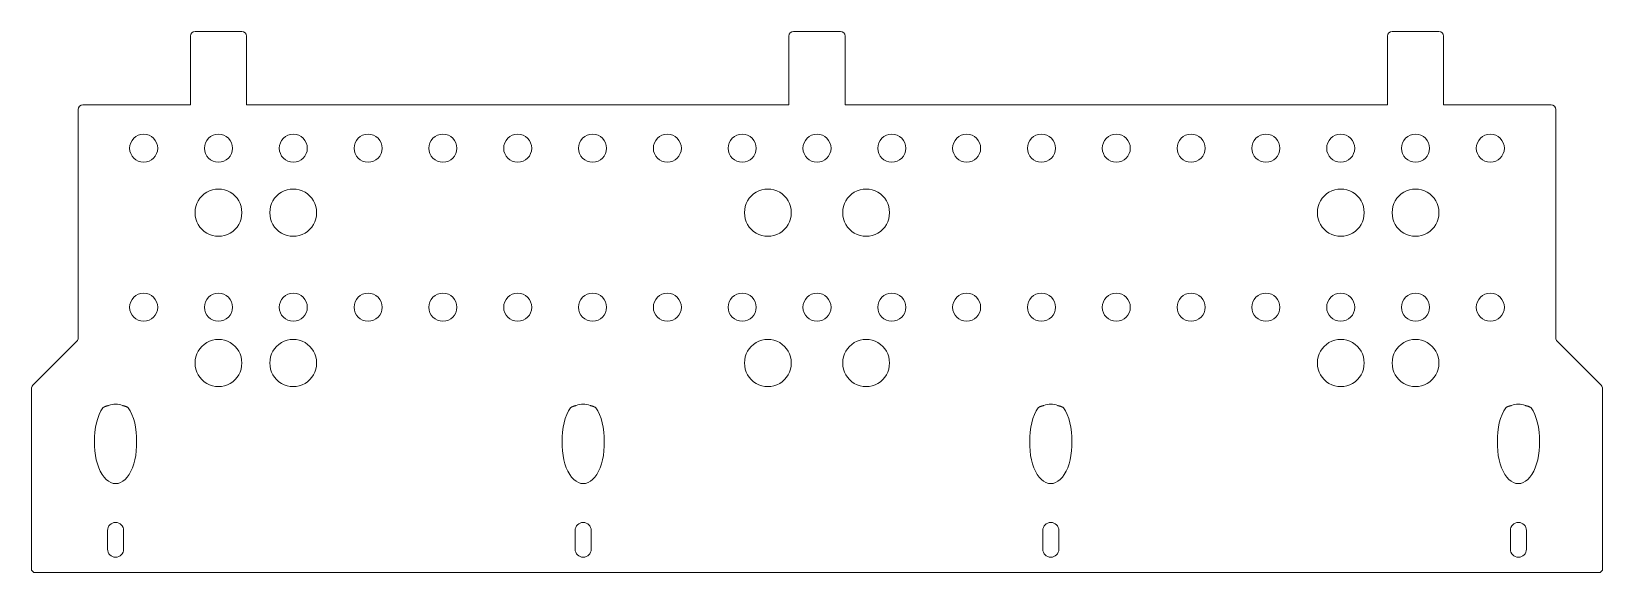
# Model space of a CAD drawing. Header units: inches. Extents: x -21 to 21, y -5 to 9.4.
import ezdxf

# ---------------------------------------------------------------- set-up
doc = ezdxf.new("R2010")
doc.units = ezdxf.units.IN
doc.header["$MEASUREMENT"] = 0

msp = doc.modelspace()

# ---------------------------------------------------------------- linework, layer by layer
at = {"color": 7, "linetype": 'Continuous', "lineweight": 15}
for p, q in [((-16.75, 9.307), (-16.75, 7.469)), ((-15.375, 9.432), (-16.625, 9.432)), ((-15.25, 7.469), (-15.25, 9.307)), ((-0.75, 9.307), (-0.75, 7.469)), ((0.625, 9.432), (-0.625, 9.432)), ((0.75, 7.469), (0.75, 9.307)), ((15.25, 9.307), (15.25, 7.469)), ((16.625, 9.432), (15.375, 9.432)), ((16.75, 7.469), (16.75, 9.307)), ((-19.75, 1.238), (-19.75, 7.344)), ((-19.625, 7.469), (-16.75, 7.469)), ((-0.75, 7.469), (-15.25, 7.469)), ((15.25, 7.469), (0.75, 7.469)), ((19.625, 7.469), (16.75, 7.469)), ((19.75, 1.238), (19.75, 7.344)), ((-20.963, -0.027), (-19.787, 1.15)), ((20.963, -0.027), (19.787, 1.15)), ((-21, -4.968), (-21, -0.115)), ((21, -4.968), (21, -0.115)), ((-18.941, -0.569), (-18.936, -0.564)), ((-18.564, -0.564), (-18.559, -0.569)), ((-6.441, -0.569), (-6.436, -0.564)), ((-6.064, -0.564), (-6.059, -0.569)), ((6.059, -0.569), (6.064, -0.564)), ((6.436, -0.564), (6.441, -0.569)), ((18.559, -0.569), (18.564, -0.564)), ((18.936, -0.564), (18.941, -0.569)), ((-18.965, -3.907), (-18.965, -4.407)), ((-18.535, -4.407), (-18.535, -3.907)), ((-6.465, -3.907), (-6.465, -4.407)), ((-6.035, -4.407), (-6.035, -3.907)), ((6.035, -3.907), (6.035, -4.407)), ((6.465, -4.407), (6.465, -3.907)), ((18.535, -3.907), (18.535, -4.407)), ((18.965, -4.407), (18.965, -3.907)), ((-20.936, -5.032), (-21, -4.968)), ((20.936, -5.032), (-20.936, -5.032)), ((20.936, -5.032), (21, -4.968))]:
    msp.add_line(p, q, dxfattribs=at)
at = {"color": 7, "linetype": 'Continuous', "lineweight": 15, "flags": 128}
for points in [[(-19.312, -1.534), (-19.311, -1.404), (-19.303, -1.275), (-19.286, -1.149), (-19.261, -1.028), (-19.228, -0.914), (-19.188, -0.808), (-19.142, -0.712), (-19.09, -0.627)], [(-18.41, -0.627), (-18.358, -0.712), (-18.312, -0.808), (-18.272, -0.914), (-18.239, -1.028), (-18.214, -1.149), (-18.197, -1.275), (-18.189, -1.404), (-18.188, -1.534)], [(-6.812, -1.534), (-6.811, -1.404), (-6.803, -1.275), (-6.786, -1.149), (-6.761, -1.028), (-6.728, -0.914), (-6.688, -0.808), (-6.642, -0.712), (-6.59, -0.627)], [(-5.91, -0.627), (-5.858, -0.712), (-5.812, -0.808), (-5.772, -0.914), (-5.739, -1.028), (-5.714, -1.149), (-5.697, -1.275), (-5.689, -1.404), (-5.688, -1.534)], [(5.688, -1.534), (5.689, -1.404), (5.697, -1.275), (5.714, -1.149), (5.739, -1.028), (5.772, -0.914), (5.812, -0.808), (5.858, -0.712), (5.91, -0.627)], [(6.59, -0.627), (6.642, -0.712), (6.688, -0.808), (6.728, -0.914), (6.761, -1.028), (6.786, -1.149), (6.803, -1.275), (6.811, -1.404), (6.812, -1.534)], [(18.188, -1.534), (18.189, -1.404), (18.197, -1.275), (18.214, -1.149), (18.239, -1.028), (18.272, -0.914), (18.312, -0.808), (18.358, -0.712), (18.41, -0.627)], [(19.09, -0.627), (19.142, -0.712), (19.188, -0.808), (19.228, -0.914), (19.261, -1.028), (19.286, -1.149), (19.303, -1.275), (19.311, -1.404), (19.312, -1.534)], [(-18.188, -1.534), (-18.189, -1.657), (-18.196, -1.779), (-18.211, -1.899), (-18.234, -2.015), (-18.263, -2.125), (-18.299, -2.228), (-18.341, -2.323), (-18.389, -2.407), (-18.441, -2.481), (-18.498, -2.542), (-18.558, -2.591), (-18.62, -2.627), (-18.685, -2.648), (-18.75, -2.655), (-18.815, -2.648), (-18.88, -2.627), (-18.942, -2.591), (-19.002, -2.542), (-19.059, -2.481), (-19.111, -2.407), (-19.159, -2.323), (-19.201, -2.228), (-19.237, -2.125), (-19.266, -2.015), (-19.289, -1.899), (-19.304, -1.779), (-19.311, -1.657), (-19.312, -1.534)], [(-5.688, -1.534), (-5.689, -1.657), (-5.696, -1.779), (-5.711, -1.899), (-5.734, -2.015), (-5.763, -2.125), (-5.799, -2.228), (-5.841, -2.323), (-5.889, -2.407), (-5.941, -2.481), (-5.998, -2.542), (-6.058, -2.591), (-6.12, -2.627), (-6.185, -2.648), (-6.25, -2.655), (-6.315, -2.648), (-6.38, -2.627), (-6.442, -2.591), (-6.502, -2.542), (-6.559, -2.481), (-6.611, -2.407), (-6.659, -2.323), (-6.701, -2.228), (-6.737, -2.125), (-6.766, -2.015), (-6.789, -1.899), (-6.804, -1.779), (-6.811, -1.657), (-6.812, -1.534)], [(6.812, -1.534), (6.811, -1.657), (6.804, -1.779), (6.789, -1.899), (6.766, -2.015), (6.737, -2.125), (6.701, -2.228), (6.659, -2.323), (6.611, -2.407), (6.559, -2.481), (6.502, -2.542), (6.442, -2.591), (6.38, -2.627), (6.315, -2.648), (6.25, -2.655), (6.185, -2.648), (6.12, -2.627), (6.058, -2.591), (5.998, -2.542), (5.941, -2.481), (5.889, -2.407), (5.841, -2.323), (5.799, -2.228), (5.763, -2.125), (5.734, -2.015), (5.711, -1.899), (5.696, -1.779), (5.689, -1.657), (5.688, -1.534)], [(19.312, -1.534), (19.311, -1.657), (19.304, -1.779), (19.289, -1.899), (19.266, -2.015), (19.237, -2.125), (19.201, -2.228), (19.159, -2.323), (19.111, -2.407), (19.059, -2.481), (19.002, -2.542), (18.942, -2.591), (18.88, -2.627), (18.815, -2.648), (18.75, -2.655), (18.685, -2.648), (18.62, -2.627), (18.558, -2.591), (18.498, -2.542), (18.441, -2.481), (18.389, -2.407), (18.341, -2.323), (18.299, -2.228), (18.263, -2.125), (18.234, -2.015), (18.211, -1.899), (18.196, -1.779), (18.189, -1.657), (18.188, -1.534)]]:
    msp.add_lwpolyline(points, dxfattribs=at)
at = {"color": 7, "linetype": 'Continuous', "lineweight": 15}
for centre in [(-18, 6.311), (-16, 6.311), (-14, 6.311), (-12, 6.311), (-10, 6.311), (-8, 6.311), (-6, 6.311), (-4, 6.311), (-2, 6.311), (0, 6.311), (2, 6.311), (4, 6.311), (6, 6.311), (8, 6.311), (10, 6.311), (12, 6.311), (14, 6.311), (16, 6.311), (18, 6.311), (-18, 2.061), (-16, 2.061), (-14, 2.061), (-12, 2.061), (-10, 2.061), (-8, 2.061), (-6, 2.061), (-4, 2.061), (-2, 2.061), (0, 2.061), (2, 2.061), (4, 2.061), (6, 2.061), (8, 2.061), (10, 2.061), (12, 2.061), (14, 2.061), (16, 2.061), (18, 2.061)]:
    msp.add_circle(centre, 0.375, dxfattribs=at)
for centre, radius, start, end in [((-16.625, 9.307), 0.125, 90, 180), ((-15.375, 9.307), 0.125, 0, 90), ((-0.625, 9.307), 0.125, 90, 180), ((0.625, 9.307), 0.125, 0, 90), ((15.375, 9.307), 0.125, 90, 180), ((16.625, 9.307), 0.125, 0, 90), ((-19.625, 7.344), 0.125, 90, 180), ((19.625, 7.344), 0.125, 0, 90), ((-16, 4.594), 0.625, 359.4715, 180.5285), ((-14, 4.594), 0.625, 359.4715, 180.5285), ((-1.312, 4.594), 0.625, 359.4715, 180.5285), ((1.312, 4.594), 0.625, 359.4715, 180.5285), ((14, 4.594), 0.625, 359.4715, 180.5285), ((16, 4.594), 0.625, 359.4715, 180.5285), ((-16, 4.582), 0.625, 179.4715, 0.5285), ((-14, 4.582), 0.625, 179.4715, 0.5285), ((-1.312, 4.582), 0.625, 179.4715, 0.5285), ((1.312, 4.582), 0.625, 179.4715, 0.5285), ((14, 4.582), 0.625, 179.4715, 0.5285), ((16, 4.582), 0.625, 179.4715, 0.5285), ((-19.875, 1.238), 0.125, 315, 360), ((-16, 0.575), 0.625, 359.4715, 180.5285), ((-14, 0.575), 0.625, 359.4715, 180.5285), ((-1.312, 0.575), 0.625, 359.4715, 180.5285), ((1.312, 0.575), 0.625, 359.4715, 180.5285), ((14, 0.575), 0.625, 359.4715, 180.5285), ((16, 0.575), 0.625, 359.4715, 180.5285), ((19.875, 1.238), 0.125, 180, 225), ((-16, 0.564), 0.625, 179.4715, 0.5285), ((-14, 0.564), 0.625, 179.4715, 0.5285), ((-1.312, 0.564), 0.625, 179.4715, 0.5285), ((1.312, 0.564), 0.625, 179.4715, 0.5285), ((14, 0.564), 0.625, 179.4715, 0.5285), ((16, 0.564), 0.625, 179.4715, 0.5285), ((-20.875, -0.115), 0.125, 135, 180), ((20.875, -0.115), 0.125, 360, 45), ((-18.75, -1.092), 0.56, 70.6288, 109.3712), ((-6.25, -1.092), 0.56, 70.6288, 109.3712), ((6.25, -1.092), 0.56, 70.6288, 109.3712), ((18.75, -1.092), 0.56, 70.6288, 109.3712), ((-18.75, -3.907), 0.215, 0, 180), ((-6.25, -3.907), 0.215, 0, 180), ((6.25, -3.907), 0.215, 0, 180), ((18.75, -3.907), 0.215, 0, 180), ((-18.75, -4.407), 0.215, 180, 0), ((-6.25, -4.407), 0.215, 180, 0), ((6.25, -4.407), 0.215, 180, 0), ((18.75, -4.407), 0.215, 180, 0)]:
    msp.add_arc(centre, radius, start, end, dxfattribs=at)
for points, knots in [([(-19.09, -0.627), (-19.088, -0.626), (-19.084, -0.623), (-19.077, -0.619), (-19.071, -0.615), (-19.063, -0.61), (-19.056, -0.606), (-19.048, -0.603), (-19.039, -0.599), (-19.03, -0.595), (-19.021, -0.592), (-19.011, -0.588), (-19, -0.585), (-18.989, -0.581), (-18.978, -0.578), (-18.966, -0.575), (-18.954, -0.572), (-18.945, -0.57), (-18.941, -0.569)], [0, 0, 0, 0, 0.045141, 0.092288, 0.141537, 0.192969, 0.246657, 0.302665, 0.361048, 0.421857, 0.485134, 0.55092, 0.619248, 0.690149, 0.763651, 0.839779, 0.918556, 1, 1, 1, 1]), ([(-18.559, -0.569), (-18.553, -0.571), (-18.54, -0.574), (-18.523, -0.578), (-18.506, -0.583), (-18.491, -0.588), (-18.476, -0.593), (-18.463, -0.598), (-18.45, -0.604), (-18.439, -0.609), (-18.428, -0.615), (-18.419, -0.621), (-18.413, -0.625), (-18.41, -0.627)], [0, 0, 0, 0, 0.119907, 0.233744, 0.34157, 0.443456, 0.539485, 0.629756, 0.714389, 0.793531, 0.867358, 0.936091, 1, 1, 1, 1]), ([(-6.59, -0.627), (-6.588, -0.626), (-6.584, -0.623), (-6.577, -0.619), (-6.571, -0.615), (-6.563, -0.61), (-6.556, -0.606), (-6.548, -0.603), (-6.539, -0.599), (-6.53, -0.595), (-6.521, -0.592), (-6.511, -0.588), (-6.5, -0.585), (-6.489, -0.581), (-6.478, -0.578), (-6.466, -0.575), (-6.454, -0.572), (-6.445, -0.57), (-6.441, -0.569)], [0, 0, 0, 0, 0.045141, 0.092288, 0.141537, 0.192969, 0.246657, 0.302665, 0.361048, 0.421857, 0.485134, 0.55092, 0.619248, 0.690149, 0.763651, 0.839779, 0.918556, 1, 1, 1, 1]), ([(-6.059, -0.569), (-6.053, -0.571), (-6.04, -0.574), (-6.023, -0.578), (-6.006, -0.583), (-5.991, -0.588), (-5.976, -0.593), (-5.963, -0.598), (-5.95, -0.604), (-5.939, -0.609), (-5.928, -0.615), (-5.919, -0.621), (-5.913, -0.625), (-5.91, -0.627)], [0, 0, 0, 0, 0.119907, 0.233744, 0.34157, 0.443456, 0.539485, 0.629756, 0.714389, 0.793531, 0.867358, 0.936091, 1, 1, 1, 1]), ([(5.91, -0.627), (5.912, -0.626), (5.916, -0.623), (5.923, -0.619), (5.929, -0.615), (5.937, -0.61), (5.944, -0.606), (5.952, -0.603), (5.961, -0.599), (5.97, -0.595), (5.979, -0.592), (5.989, -0.588), (6, -0.585), (6.011, -0.581), (6.022, -0.578), (6.034, -0.575), (6.046, -0.572), (6.055, -0.57), (6.059, -0.569)], [0, 0, 0, 0, 0.045141, 0.092288, 0.141537, 0.192969, 0.246657, 0.302665, 0.361048, 0.421857, 0.485134, 0.55092, 0.619248, 0.690149, 0.763651, 0.839779, 0.918556, 1, 1, 1, 1]), ([(6.441, -0.569), (6.447, -0.571), (6.46, -0.574), (6.477, -0.578), (6.494, -0.583), (6.509, -0.588), (6.524, -0.593), (6.537, -0.598), (6.55, -0.604), (6.561, -0.609), (6.572, -0.615), (6.581, -0.621), (6.587, -0.625), (6.59, -0.627)], [0, 0, 0, 0, 0.119907, 0.233744, 0.34157, 0.443456, 0.539485, 0.629756, 0.714389, 0.793531, 0.867358, 0.936091, 1, 1, 1, 1]), ([(18.41, -0.627), (18.412, -0.626), (18.416, -0.623), (18.423, -0.619), (18.429, -0.615), (18.436, -0.61), (18.444, -0.606), (18.452, -0.603), (18.461, -0.599), (18.47, -0.595), (18.479, -0.592), (18.489, -0.588), (18.5, -0.585), (18.511, -0.581), (18.522, -0.578), (18.534, -0.575), (18.546, -0.572), (18.555, -0.57), (18.559, -0.569)], [0, 0, 0, 0, 0.045041, 0.0921, 0.141271, 0.192639, 0.246276, 0.302247, 0.360606, 0.421406, 0.484688, 0.550493, 0.618856, 0.689806, 0.763372, 0.839578, 0.918448, 1, 1, 1, 1]), ([(18.941, -0.569), (18.947, -0.571), (18.96, -0.574), (18.977, -0.578), (18.994, -0.583), (19.009, -0.588), (19.024, -0.593), (19.038, -0.598), (19.05, -0.604), (19.061, -0.609), (19.072, -0.615), (19.081, -0.621), (19.087, -0.625), (19.09, -0.627)], [0, 0, 0, 0, 0.119984, 0.233882, 0.341754, 0.44367, 0.539713, 0.629982, 0.714599, 0.793709, 0.86749, 0.936163, 1, 1, 1, 1])]:
    msp.add_open_spline(points, degree=3, knots=knots, dxfattribs=at)

doc.saveas('drawing.dxf')
